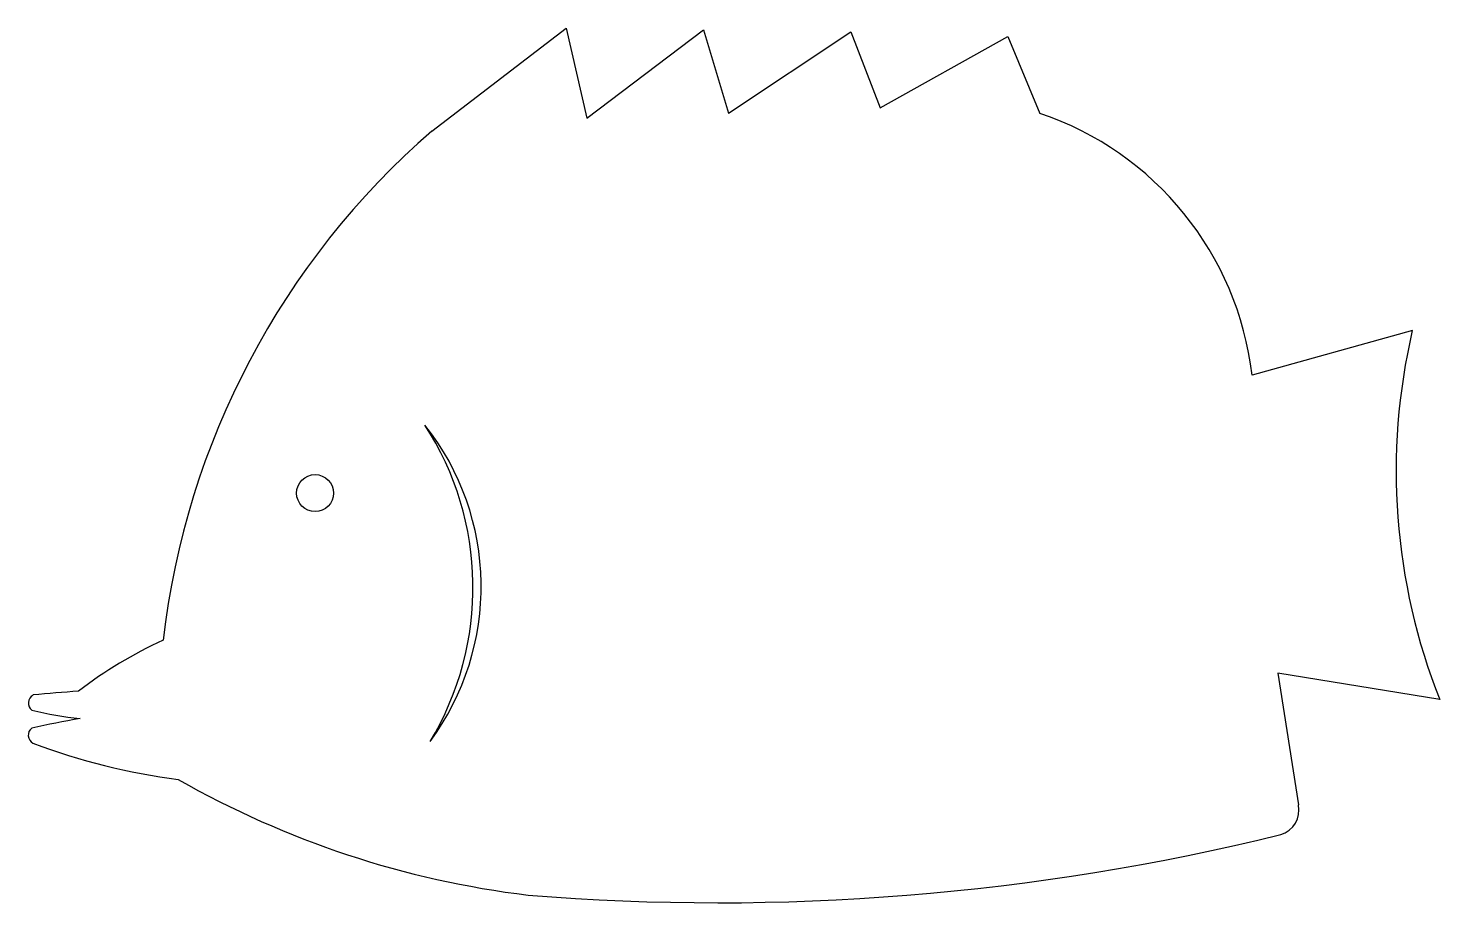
# Model space of a CAD drawing. Extents: x 0.01 to 6, y 0.01 to 3.73.
import ezdxf

# ---------------------------------------------------------------- set-up
doc = ezdxf.new("R2010")
doc.units = 0
doc.layers.add('1', color=7, linetype='CONTINUOUS')
doc.layers.add('2', color=7, linetype='CONTINUOUS')

msp = doc.modelspace()

# ---------------------------------------------------------------- linework, layer by layer
at = {"layer": '1', "color": 1}
msp.add_circle((1.226, 1.7538), 0.0784, dxfattribs=at)
for centre, radius, start, end in [((0.6285, 1.3533), 1.2677, 328.89852, 32.93478), ((0.8234, 1.3564), 1.1073, 323.54501, 38.28829)]:
    msp.add_arc(centre, radius, start, end, dxfattribs=at)
at = {"layer": '2', "color": 2}
for p, q in [((1.7209, 3.2906), (2.2914, 3.7273)), ((2.2914, 3.7273), (2.3799, 3.3449)), ((2.3799, 3.3449), (2.8747, 3.7209)), ((2.8747, 3.7209), (2.9806, 3.3669)), ((2.9806, 3.3669), (3.4997, 3.7113)), ((3.4997, 3.7113), (3.6237, 3.3889)), ((3.6237, 3.3889), (4.1663, 3.6921)), ((4.1663, 3.6921), (4.3014, 3.3659)), ((5.8824, 2.4436), (5.2025, 2.2548))]:
    msp.add_line(p, q, dxfattribs=at)
msp.add_lwpolyline([(5.9988, 0.8771), (5.3122, 0.9896), (5.3991, 0.4299)], dxfattribs=at)
for centre, radius, start, end in [((3.8744, 2.0987), 1.3372, 6.70703, 71.37693), ((3.9348, 0.7419), 3.376, 130.97937, 173.4096), ((8.4446, 1.8465), 2.6309, 166.88026, 201.62004), ((1.3958, -0.6304), 1.9392, 114.84041, 127.25732), ((1.7862, -18.3805), 19.3569, 94.63561, 95.2081), ((0.0496, 0.8623), 0.0398, 120.97945, 230.49693), ((0.8139, -2.7111), 3.5558, 99.47027, 102.84215), ((0.3914, 2.3443), 1.5566, 256.35611, 264.00529), ((0.0472, 0.7255), 0.0384, 127.90989, 241.34037), ((0.9958, 3.2573), 2.7417, 249.34769, 262.66348), ((2.6044, 3.9712), 3.9527, 240.29367, 263.11725), ((5.2925, 0.4079), 0.1089, 286.97333, 11.62723), ((2.9384, 9.9894), 9.9751, 265.35569, 283.83828)]:
    msp.add_arc(centre, radius, start, end, dxfattribs=at)

doc.saveas('drawing.dxf')
